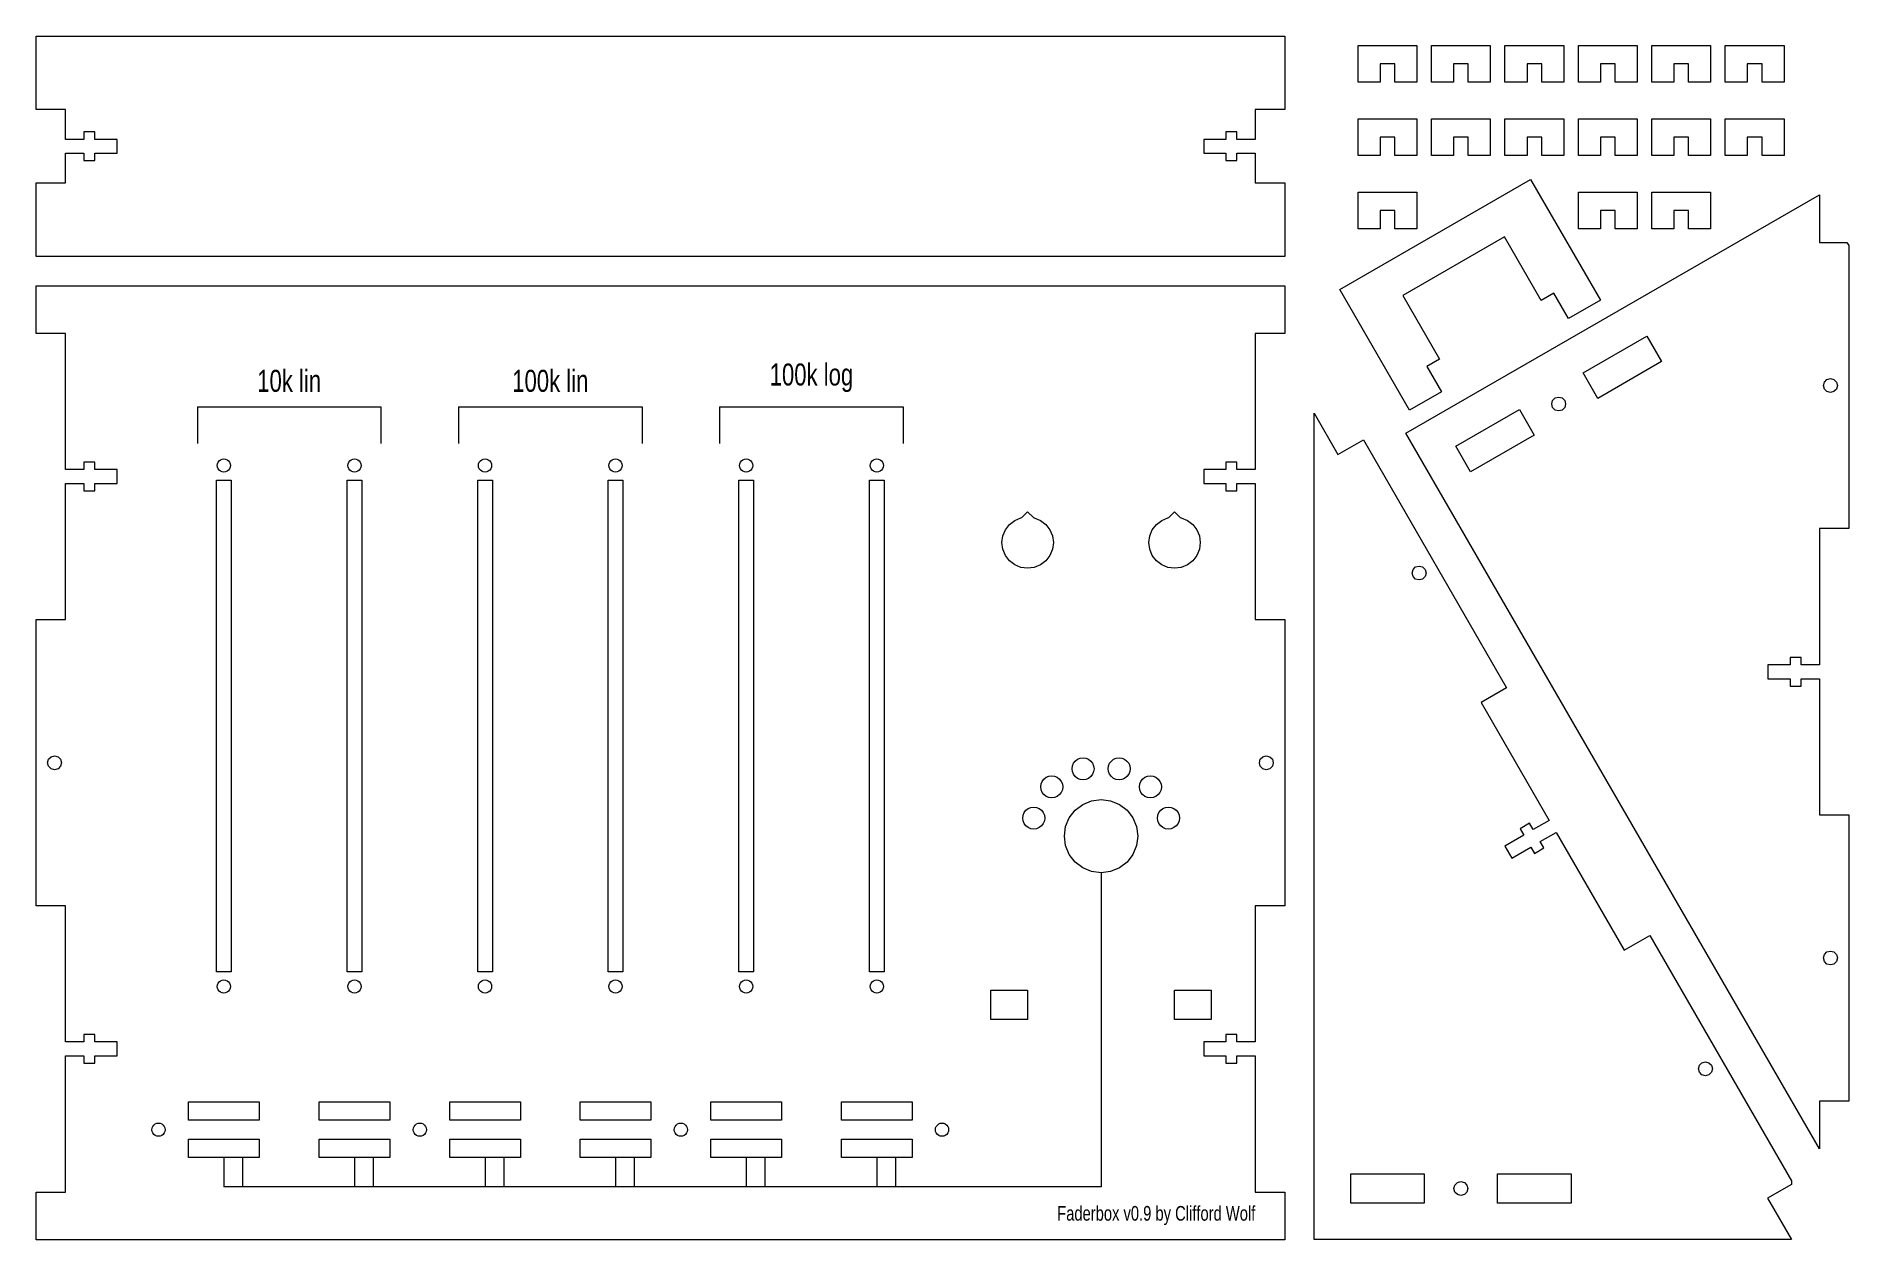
# Model space of a CAD drawing. Header units: millimetres. Extents: x 1 to 248, y 1 to 165.
import ezdxf

# ---------------------------------------------------------------- set-up
doc = ezdxf.new("R2010")
doc.units = ezdxf.units.MM
doc.layers.get('0').update_dxf_attribs({"linetype": 'CONTINUOUS', "lineweight": 0})
doc.layers.add('engrave', color=1, linetype='CONTINUOUS', lineweight=0)
doc.styles.get("Standard").update_dxf_attribs({"font": 'txt', "width": 0.75})

msp = doc.modelspace()

# ---------------------------------------------------------------- linework, layer by layer
for p, q in [((1, 155), (1, 165)), ((1, 165), (171, 165)), ((171, 165), (171, 155)), ((181, 158.75), (181, 163.75)), ((181, 163.75), (189, 163.75)), ((189, 163.75), (189, 158.75)), ((191, 158.75), (191, 163.75)), ((191, 163.75), (199, 163.75)), ((199, 163.75), (199, 158.75)), ((201, 158.75), (201, 163.75)), ((201, 163.75), (209, 163.75)), ((209, 163.75), (209, 158.75)), ((211, 158.75), (211, 163.75)), ((211, 163.75), (219, 163.75)), ((219, 163.75), (219, 158.75)), ((221, 158.75), (221, 163.75)), ((221, 163.75), (229, 163.75)), ((229, 163.75), (229, 158.75)), ((231, 158.75), (231, 163.75)), ((231, 163.75), (239, 163.75)), ((239, 163.75), (239, 158.75)), ((186, 161.25), (184, 161.25)), ((184, 161.25), (184, 158.75)), ((186, 158.75), (186, 161.25)), ((196, 161.25), (194, 161.25)), ((194, 161.25), (194, 158.75)), ((196, 158.75), (196, 161.25)), ((206, 161.25), (204, 161.25)), ((204, 161.25), (204, 158.75)), ((206, 158.75), (206, 161.25)), ((216, 161.25), (214, 161.25)), ((214, 161.25), (214, 158.75)), ((216, 158.75), (216, 161.25)), ((226, 161.25), (224, 161.25)), ((224, 161.25), (224, 158.75)), ((226, 158.75), (226, 161.25)), ((236, 161.25), (234, 161.25)), ((234, 161.25), (234, 158.75)), ((236, 158.75), (236, 161.25)), ((184, 158.75), (181, 158.75)), ((189, 158.75), (186, 158.75)), ((194, 158.75), (191, 158.75)), ((199, 158.75), (196, 158.75)), ((204, 158.75), (201, 158.75)), ((209, 158.75), (206, 158.75)), ((214, 158.75), (211, 158.75)), ((219, 158.75), (216, 158.75)), ((224, 158.75), (221, 158.75)), ((229, 158.75), (226, 158.75)), ((234, 158.75), (231, 158.75)), ((239, 158.75), (236, 158.75)), ((5, 155), (1, 155)), ((5, 150.95), (5, 155)), ((171, 155), (167, 155)), ((167, 155), (167, 150.95)), ((181, 148.75), (181, 153.75)), ((181, 153.75), (189, 153.75)), ((189, 153.75), (189, 148.75)), ((191, 148.75), (191, 153.75)), ((191, 153.75), (199, 153.75)), ((199, 153.75), (199, 148.75)), ((201, 148.75), (201, 153.75)), ((201, 153.75), (209, 153.75)), ((209, 153.75), (209, 148.75)), ((211, 148.75), (211, 153.75)), ((211, 153.75), (219, 153.75)), ((219, 153.75), (219, 148.75)), ((221, 148.75), (221, 153.75)), ((221, 153.75), (229, 153.75)), ((229, 153.75), (229, 148.75)), ((231, 148.75), (231, 153.75)), ((231, 153.75), (239, 153.75)), ((239, 153.75), (239, 148.75)), ((7.5, 150.95), (5, 150.95)), ((9, 151.95), (7.5, 151.95)), ((7.5, 151.95), (7.5, 150.95)), ((9, 150.95), (9, 151.95)), ((12, 150.95), (9, 150.95)), ((12, 149.05), (12, 150.95)), ((163, 150.95), (160, 150.95)), ((160, 150.95), (160, 149.05)), ((164.5, 151.95), (163, 151.95)), ((163, 151.95), (163, 150.95)), ((164.5, 150.95), (164.5, 151.95)), ((167, 150.95), (164.5, 150.95)), ((186, 151.25), (184, 151.25)), ((184, 151.25), (184, 148.75)), ((186, 148.75), (186, 151.25)), ((196, 151.25), (194, 151.25)), ((194, 151.25), (194, 148.75)), ((196, 148.75), (196, 151.25)), ((206, 151.25), (204, 151.25)), ((204, 151.25), (204, 148.75)), ((206, 148.75), (206, 151.25)), ((216, 151.25), (214, 151.25)), ((214, 151.25), (214, 148.75)), ((216, 148.75), (216, 151.25)), ((226, 151.25), (224, 151.25)), ((224, 151.25), (224, 148.75)), ((226, 148.75), (226, 151.25)), ((236, 151.25), (234, 151.25)), ((234, 151.25), (234, 148.75)), ((236, 148.75), (236, 151.25)), ((5, 145), (5, 149.05)), ((5, 149.05), (7.5, 149.05)), ((7.5, 149.05), (7.5, 148.05)), ((9, 148.05), (9, 149.05)), ((9, 149.05), (12, 149.05)), ((160, 149.05), (163, 149.05)), ((163, 149.05), (163, 148.05)), ((164.5, 148.05), (164.5, 149.05)), ((164.5, 149.05), (167, 149.05)), ((167, 149.05), (167, 145)), ((184, 148.75), (181, 148.75)), ((189, 148.75), (186, 148.75)), ((194, 148.75), (191, 148.75)), ((199, 148.75), (196, 148.75)), ((204, 148.75), (201, 148.75)), ((209, 148.75), (206, 148.75)), ((214, 148.75), (211, 148.75)), ((219, 148.75), (216, 148.75)), ((224, 148.75), (221, 148.75)), ((229, 148.75), (226, 148.75)), ((234, 148.75), (231, 148.75)), ((239, 148.75), (236, 148.75)), ((7.5, 148.05), (9, 148.05)), ((163, 148.05), (164.5, 148.05)), ((1, 135), (1, 145)), ((1, 145), (5, 145)), ((167, 145), (171, 145)), ((171, 145), (171, 135)), ((178.51, 130.49), (204.49, 145.49)), ((181, 138.75), (181, 143.75)), ((181, 143.75), (189, 143.75)), ((187.519, 110.899), (243.811, 143.399)), ((189, 143.75), (189, 138.75)), ((204.49, 145.49), (213.99, 129.036)), ((211, 138.75), (211, 143.75)), ((211, 143.75), (219, 143.75)), ((219, 143.75), (219, 138.75)), ((221, 138.75), (221, 143.75)), ((221, 143.75), (229, 143.75)), ((229, 143.75), (229, 138.75)), ((243.811, 143.399), (243.811, 136.899)), ((186, 141.25), (184, 141.25)), ((184, 141.25), (184, 138.75)), ((186, 138.75), (186, 141.25)), ((216, 141.25), (214, 141.25)), ((214, 141.25), (214, 138.75)), ((216, 138.75), (216, 141.25)), ((226, 141.25), (224, 141.25)), ((224, 141.25), (224, 138.75)), ((226, 138.75), (226, 141.25)), ((184, 138.75), (181, 138.75)), ((189, 138.75), (186, 138.75)), ((214, 138.75), (211, 138.75)), ((219, 138.75), (216, 138.75)), ((224, 138.75), (221, 138.75)), ((229, 138.75), (226, 138.75)), ((200.928, 137.66), (187.072, 129.66)), ((205.928, 129), (200.928, 137.66)), ((243.811, 136.899), (247.564, 136.899)), ((247.564, 136.899), (247.811, 136.471)), ((247.811, 136.471), (247.811, 97.899)), ((171, 135), (1, 135)), ((1, 124.5), (1, 131)), ((1, 131), (171, 131)), ((171, 131), (171, 124.5)), ((188.01, 114.036), (178.51, 130.49)), ((187.072, 129.66), (192.072, 121)), ((207.66, 130), (205.928, 129)), ((209.66, 126.536), (207.66, 130)), ((213.99, 129.036), (209.66, 126.536)), ((5, 124.5), (1, 124.5)), ((5, 105.95), (5, 124.5)), ((171, 124.5), (167, 124.5)), ((167, 124.5), (167, 105.95)), ((211.641, 119.119), (220.301, 124.119)), ((220.301, 124.119), (222.301, 120.655)), ((192.072, 121), (190.34, 120)), ((190.34, 120), (192.34, 116.536)), ((213.641, 115.655), (211.641, 119.119)), ((222.301, 120.655), (213.641, 115.655)), ((192.34, 116.536), (188.01, 114.036)), ((244.361, 117.399), (244.488, 117.875)), ((244.488, 116.924), (244.361, 117.399)), ((244.488, 117.875), (244.836, 118.222)), ((244.836, 116.576), (244.488, 116.924)), ((244.836, 118.222), (245.311, 118.349)), ((245.311, 116.449), (244.836, 116.576)), ((245.311, 118.349), (245.786, 118.222)), ((245.786, 116.576), (245.311, 116.449)), ((245.786, 118.222), (246.134, 117.874)), ((246.134, 116.924), (245.786, 116.576)), ((246.134, 117.874), (246.261, 117.4)), ((246.261, 117.4), (246.134, 116.924)), ((175, 1.039), (175, 113.622)), ((175, 113.622), (178.25, 107.993)), ((194.321, 109.119), (202.981, 114.119)), ((202.981, 114.119), (204.981, 110.655)), ((207.361, 114.887), (207.488, 115.362)), ((207.488, 114.412), (207.361, 114.887)), ((207.488, 115.362), (207.836, 115.71)), ((207.836, 114.064), (207.488, 114.412)), ((207.836, 115.71), (208.311, 115.837)), ((208.311, 113.937), (207.836, 114.064)), ((208.311, 115.837), (208.786, 115.71)), ((208.786, 114.064), (208.311, 113.937)), ((208.786, 115.71), (209.134, 115.362)), ((209.134, 114.412), (208.786, 114.064)), ((209.134, 115.362), (209.261, 114.887)), ((209.261, 114.887), (209.134, 114.412)), ((178.25, 107.993), (181.714, 109.993)), ((181.714, 109.993), (201.214, 76.218)), ((243.811, 13.399), (187.519, 110.899)), ((196.321, 105.655), (194.321, 109.119)), ((204.981, 110.655), (196.321, 105.655)), ((9, 106.95), (7.5, 106.95)), ((7.5, 106.95), (7.5, 105.95)), ((9, 105.95), (9, 106.95)), ((25.65, 106.5), (25.681, 106.733)), ((25.681, 106.267), (25.65, 106.5)), ((25.681, 106.733), (25.771, 106.95)), ((25.771, 106.05), (25.681, 106.267)), ((25.771, 106.95), (25.914, 107.136)), ((25.914, 107.136), (26.1, 107.279)), ((26.1, 107.279), (26.317, 107.369)), ((26.317, 107.369), (26.55, 107.4)), ((26.55, 107.4), (26.783, 107.369)), ((26.783, 107.369), (27, 107.279)), ((27, 107.279), (27.186, 107.136)), ((27.186, 107.136), (27.329, 106.95)), ((27.329, 106.95), (27.419, 106.733)), ((27.419, 106.267), (27.329, 106.05)), ((27.419, 106.733), (27.45, 106.5)), ((27.45, 106.5), (27.419, 106.267)), ((43.43, 106.5), (43.461, 106.733)), ((43.461, 106.267), (43.43, 106.5)), ((43.461, 106.733), (43.551, 106.95)), ((43.551, 106.05), (43.461, 106.267)), ((43.551, 106.95), (43.694, 107.136)), ((43.694, 107.136), (43.88, 107.279)), ((43.88, 107.279), (44.097, 107.369)), ((44.097, 107.369), (44.33, 107.4)), ((44.33, 107.4), (44.563, 107.369)), ((44.563, 107.369), (44.78, 107.279)), ((44.78, 107.279), (44.966, 107.136)), ((44.966, 107.136), (45.109, 106.95)), ((45.109, 106.95), (45.199, 106.733)), ((45.199, 106.267), (45.109, 106.05)), ((45.199, 106.733), (45.23, 106.5)), ((45.23, 106.5), (45.199, 106.267)), ((61.21, 106.5), (61.241, 106.733)), ((61.241, 106.267), (61.21, 106.5)), ((61.241, 106.733), (61.331, 106.95)), ((61.331, 106.05), (61.241, 106.267)), ((61.331, 106.95), (61.474, 107.136)), ((61.474, 107.136), (61.66, 107.279)), ((61.66, 107.279), (61.877, 107.369)), ((61.877, 107.369), (62.11, 107.4)), ((62.11, 107.4), (62.343, 107.369)), ((62.343, 107.369), (62.56, 107.279)), ((62.56, 107.279), (62.746, 107.136)), ((62.746, 107.136), (62.889, 106.95)), ((62.889, 106.95), (62.979, 106.733)), ((62.979, 106.267), (62.889, 106.05)), ((62.979, 106.733), (63.01, 106.5)), ((63.01, 106.5), (62.979, 106.267)), ((78.99, 106.5), (79.021, 106.733)), ((79.021, 106.267), (78.99, 106.5)), ((79.021, 106.733), (79.111, 106.95)), ((79.111, 106.05), (79.021, 106.267)), ((79.111, 106.95), (79.254, 107.136)), ((79.254, 107.136), (79.44, 107.279)), ((79.44, 107.279), (79.657, 107.369)), ((79.657, 107.369), (79.89, 107.4)), ((79.89, 107.4), (80.123, 107.369)), ((80.123, 107.369), (80.34, 107.279)), ((80.34, 107.279), (80.526, 107.136)), ((80.526, 107.136), (80.669, 106.95)), ((80.669, 106.95), (80.759, 106.733)), ((80.759, 106.267), (80.669, 106.05)), ((80.759, 106.733), (80.79, 106.5)), ((80.79, 106.5), (80.759, 106.267)), ((96.77, 106.5), (96.801, 106.733)), ((96.801, 106.267), (96.77, 106.5)), ((96.801, 106.733), (96.891, 106.95)), ((96.891, 106.05), (96.801, 106.267)), ((96.891, 106.95), (97.034, 107.136)), ((97.034, 107.136), (97.22, 107.279)), ((97.22, 107.279), (97.437, 107.369)), ((97.437, 107.369), (97.67, 107.4)), ((97.67, 107.4), (97.903, 107.369)), ((97.903, 107.369), (98.12, 107.279)), ((98.12, 107.279), (98.306, 107.136)), ((98.306, 107.136), (98.449, 106.95)), ((98.449, 106.95), (98.539, 106.733)), ((98.539, 106.267), (98.449, 106.05)), ((98.539, 106.733), (98.57, 106.5)), ((98.57, 106.5), (98.539, 106.267)), ((114.55, 106.5), (114.581, 106.733)), ((114.581, 106.267), (114.55, 106.5)), ((114.581, 106.733), (114.671, 106.95)), ((114.671, 106.05), (114.581, 106.267)), ((114.671, 106.95), (114.814, 107.136)), ((114.814, 107.136), (115, 107.279)), ((115, 107.279), (115.217, 107.369)), ((115.217, 107.369), (115.45, 107.4)), ((115.45, 107.4), (115.683, 107.369)), ((115.683, 107.369), (115.9, 107.279)), ((115.9, 107.279), (116.086, 107.136)), ((116.086, 107.136), (116.229, 106.95)), ((116.229, 106.95), (116.319, 106.733)), ((116.319, 106.267), (116.229, 106.05)), ((116.319, 106.733), (116.35, 106.5)), ((116.35, 106.5), (116.319, 106.267)), ((164.5, 106.95), (163, 106.95)), ((163, 106.95), (163, 105.95)), ((164.5, 105.95), (164.5, 106.95)), ((7.5, 105.95), (5, 105.95)), ((5, 85.5), (5, 104.05)), ((5, 104.05), (7.5, 104.05)), ((7.5, 104.05), (7.5, 103.05)), ((12, 105.95), (9, 105.95)), ((9, 103.05), (9, 104.05)), ((9, 104.05), (12, 104.05)), ((12, 104.05), (12, 105.95)), ((25.55, 37.5), (25.55, 104.5)), ((25.55, 104.5), (27.55, 104.5)), ((25.914, 105.864), (25.771, 106.05)), ((26.1, 105.721), (25.914, 105.864)), ((26.317, 105.631), (26.1, 105.721)), ((26.55, 105.6), (26.317, 105.631)), ((26.783, 105.631), (26.55, 105.6)), ((27, 105.721), (26.783, 105.631)), ((27.186, 105.864), (27, 105.721)), ((27.329, 106.05), (27.186, 105.864)), ((27.55, 104.5), (27.55, 37.5)), ((43.33, 37.5), (43.33, 104.5)), ((43.33, 104.5), (45.33, 104.5)), ((43.694, 105.864), (43.551, 106.05)), ((43.88, 105.721), (43.694, 105.864)), ((44.097, 105.631), (43.88, 105.721)), ((44.33, 105.6), (44.097, 105.631)), ((44.563, 105.631), (44.33, 105.6)), ((44.78, 105.721), (44.563, 105.631)), ((44.966, 105.864), (44.78, 105.721)), ((45.109, 106.05), (44.966, 105.864)), ((45.33, 104.5), (45.33, 37.5)), ((61.11, 37.5), (61.11, 104.5)), ((61.11, 104.5), (63.11, 104.5)), ((61.474, 105.864), (61.331, 106.05)), ((61.66, 105.721), (61.474, 105.864)), ((61.877, 105.631), (61.66, 105.721)), ((62.11, 105.6), (61.877, 105.631)), ((62.343, 105.631), (62.11, 105.6)), ((62.56, 105.721), (62.343, 105.631)), ((62.746, 105.864), (62.56, 105.721)), ((62.889, 106.05), (62.746, 105.864)), ((63.11, 104.5), (63.11, 37.5)), ((78.89, 37.5), (78.89, 104.5)), ((78.89, 104.5), (80.89, 104.5)), ((79.254, 105.864), (79.111, 106.05)), ((79.44, 105.721), (79.254, 105.864)), ((79.657, 105.631), (79.44, 105.721)), ((79.89, 105.6), (79.657, 105.631)), ((80.123, 105.631), (79.89, 105.6)), ((80.34, 105.721), (80.123, 105.631)), ((80.526, 105.864), (80.34, 105.721)), ((80.669, 106.05), (80.526, 105.864)), ((80.89, 104.5), (80.89, 37.5)), ((96.67, 37.5), (96.67, 104.5)), ((96.67, 104.5), (98.67, 104.5)), ((97.034, 105.864), (96.891, 106.05)), ((97.22, 105.721), (97.034, 105.864)), ((97.437, 105.631), (97.22, 105.721)), ((97.67, 105.6), (97.437, 105.631)), ((97.903, 105.631), (97.67, 105.6)), ((98.12, 105.721), (97.903, 105.631)), ((98.306, 105.864), (98.12, 105.721)), ((98.449, 106.05), (98.306, 105.864)), ((98.67, 104.5), (98.67, 37.5)), ((114.45, 37.5), (114.45, 104.5)), ((114.45, 104.5), (116.45, 104.5)), ((114.814, 105.864), (114.671, 106.05)), ((115, 105.721), (114.814, 105.864)), ((115.217, 105.631), (115, 105.721)), ((115.45, 105.6), (115.217, 105.631)), ((115.683, 105.631), (115.45, 105.6)), ((115.9, 105.721), (115.683, 105.631)), ((116.086, 105.864), (115.9, 105.721)), ((116.229, 106.05), (116.086, 105.864)), ((116.45, 104.5), (116.45, 37.5)), ((163, 105.95), (160, 105.95)), ((160, 105.95), (160, 104.05)), ((160, 104.05), (163, 104.05)), ((163, 104.05), (163, 103.05)), ((167, 105.95), (164.5, 105.95)), ((164.5, 103.05), (164.5, 104.05)), ((164.5, 104.05), (167, 104.05)), ((167, 104.05), (167, 85.5)), ((7.5, 103.05), (9, 103.05)), ((163, 103.05), (164.5, 103.05)), ((133.525, 98.475), (134.25, 99.031)), ((134.25, 99.031), (135.094, 99.381)), ((135.094, 99.381), (135.225, 99.398)), ((135.225, 99.398), (136, 100.173)), ((136, 100.173), (136.775, 99.398)), ((136.775, 99.398), (136.906, 99.381)), ((136.906, 99.381), (137.75, 99.031)), ((137.75, 99.031), (138.475, 98.475)), ((153.525, 98.475), (154.25, 99.031)), ((154.25, 99.031), (155.094, 99.381)), ((155.094, 99.381), (155.225, 99.398)), ((155.225, 99.398), (156, 100.173)), ((156, 100.173), (156.775, 99.398)), ((156.775, 99.398), (156.906, 99.381)), ((156.906, 99.381), (157.75, 99.031)), ((157.75, 99.031), (158.475, 98.475)), ((132.5, 96), (132.619, 96.906)), ((132.619, 96.906), (132.969, 97.75)), ((132.969, 97.75), (133.525, 98.475)), ((138.475, 98.475), (139.031, 97.75)), ((139.031, 97.75), (139.381, 96.906)), ((139.381, 96.906), (139.5, 96)), ((152.5, 96), (152.619, 96.906)), ((152.619, 96.906), (152.969, 97.75)), ((152.969, 97.75), (153.525, 98.475)), ((158.475, 98.475), (159.031, 97.75)), ((159.031, 97.75), (159.381, 96.906)), ((159.381, 96.906), (159.5, 96)), ((247.811, 97.899), (243.811, 97.899)), ((243.811, 97.899), (243.811, 79.349)), ((132.619, 95.094), (132.5, 96)), ((132.969, 94.25), (132.619, 95.094)), ((133.525, 93.525), (132.969, 94.25)), ((139.031, 94.25), (138.475, 93.525)), ((139.381, 95.094), (139.031, 94.25)), ((139.5, 96), (139.381, 95.094)), ((152.619, 95.094), (152.5, 96)), ((152.969, 94.25), (152.619, 95.094)), ((153.525, 93.525), (152.969, 94.25)), ((159.031, 94.25), (158.475, 93.525)), ((159.381, 95.094), (159.031, 94.25)), ((159.5, 96), (159.381, 95.094)), ((134.25, 92.969), (133.525, 93.525)), ((135.094, 92.619), (134.25, 92.969)), ((136, 92.5), (135.094, 92.619)), ((136.906, 92.619), (136, 92.5)), ((137.75, 92.969), (136.906, 92.619)), ((138.475, 93.525), (137.75, 92.969)), ((154.25, 92.969), (153.525, 93.525)), ((155.094, 92.619), (154.25, 92.969)), ((156, 92.5), (155.094, 92.619)), ((156.906, 92.619), (156, 92.5)), ((157.75, 92.969), (156.906, 92.619)), ((158.475, 93.525), (157.75, 92.969)), ((188.349, 91.855), (188.476, 92.331)), ((188.476, 91.38), (188.349, 91.855)), ((188.476, 92.331), (188.824, 92.678)), ((188.824, 91.032), (188.476, 91.38)), ((188.824, 92.678), (189.299, 92.806)), ((189.299, 92.806), (189.774, 92.678)), ((189.774, 92.678), (190.122, 92.33)), ((190.122, 91.38), (189.774, 91.033)), ((190.122, 92.33), (190.249, 91.855)), ((190.249, 91.855), (190.122, 91.38)), ((189.299, 90.905), (188.824, 91.032)), ((189.774, 91.033), (189.299, 90.905)), ((1, 46.5), (1, 85.5)), ((1, 85.5), (5, 85.5)), ((167, 85.5), (171, 85.5)), ((171, 85.5), (171, 46.5)), ((239.811, 79.349), (236.811, 79.349)), ((236.811, 79.349), (236.811, 77.449)), ((241.311, 80.349), (239.811, 80.349)), ((239.811, 80.349), (239.811, 79.349)), ((241.311, 79.349), (241.311, 80.349)), ((243.811, 79.349), (241.311, 79.349)), ((236.811, 77.449), (239.811, 77.449)), ((239.811, 77.449), (239.811, 76.449)), ((241.311, 76.449), (241.311, 77.449)), ((241.311, 77.449), (243.811, 77.449)), ((243.811, 77.449), (243.811, 58.899)), ((201.214, 76.218), (197.75, 74.218)), ((197.75, 74.218), (207.025, 58.153)), ((239.811, 76.449), (241.311, 76.449)), ((2.677, 66.475), (3.025, 66.823)), ((3.025, 66.823), (3.5, 66.95)), ((3.5, 66.95), (3.975, 66.823)), ((3.975, 66.823), (4.323, 66.475)), ((143.153, 66.625), (143.541, 66.676)), ((143.541, 66.676), (143.929, 66.625)), ((148.071, 66.625), (148.459, 66.676)), ((148.459, 66.676), (148.847, 66.625)), ((167.677, 66.475), (168.025, 66.823)), ((168.025, 66.823), (168.5, 66.95)), ((168.5, 66.95), (168.975, 66.823)), ((168.975, 66.823), (169.323, 66.475)), ((2.55, 66), (2.677, 66.475)), ((2.677, 65.525), (2.55, 66)), ((3.025, 65.177), (2.677, 65.525)), ((3.5, 65.05), (3.025, 65.177)), ((3.975, 65.177), (3.5, 65.05)), ((4.323, 65.525), (3.975, 65.177)), ((4.323, 66.475), (4.45, 66)), ((4.45, 66), (4.323, 65.525)), ((138.894, 64.166), (139.282, 64.218)), ((139.282, 64.218), (139.671, 64.166)), ((142.041, 65.176), (142.092, 65.565)), ((142.092, 64.788), (142.041, 65.176)), ((142.092, 65.565), (142.242, 65.927)), ((142.242, 64.426), (142.092, 64.788)), ((142.242, 65.927), (142.481, 66.237)), ((142.481, 64.116), (142.242, 64.426)), ((142.481, 66.237), (142.791, 66.476)), ((142.791, 66.476), (143.153, 66.625)), ((143.929, 66.625), (144.291, 66.476)), ((144.291, 66.476), (144.602, 66.237)), ((144.602, 66.237), (144.84, 65.926)), ((144.841, 64.426), (144.602, 64.116)), ((144.84, 65.926), (144.99, 65.565)), ((144.99, 64.788), (144.841, 64.426)), ((144.99, 65.565), (145.041, 65.177)), ((145.041, 65.177), (144.99, 64.788)), ((146.959, 65.177), (147.01, 65.565)), ((147.01, 64.788), (146.959, 65.177)), ((147.01, 65.565), (147.16, 65.926)), ((147.159, 64.426), (147.01, 64.788)), ((147.398, 64.116), (147.159, 64.426)), ((147.16, 65.926), (147.398, 66.237)), ((147.398, 66.237), (147.709, 66.476)), ((147.709, 66.476), (148.071, 66.625)), ((148.847, 66.625), (149.209, 66.476)), ((149.209, 66.476), (149.519, 66.237)), ((149.519, 66.237), (149.758, 65.927)), ((149.758, 64.426), (149.519, 64.116)), ((149.758, 65.927), (149.908, 65.565)), ((149.908, 64.788), (149.758, 64.426)), ((149.908, 65.565), (149.959, 65.176)), ((149.959, 65.176), (149.908, 64.788)), ((152.329, 64.166), (152.718, 64.218)), ((152.718, 64.218), (153.106, 64.166)), ((167.55, 66), (167.677, 66.475)), ((167.677, 65.525), (167.55, 66)), ((168.025, 65.177), (167.677, 65.525)), ((168.5, 65.05), (168.025, 65.177)), ((168.975, 65.177), (168.5, 65.05)), ((169.323, 65.525), (168.975, 65.177)), ((169.323, 66.475), (169.45, 66)), ((169.45, 66), (169.323, 65.525)), ((137.782, 62.718), (137.834, 63.106)), ((137.834, 62.329), (137.782, 62.718)), ((137.834, 63.106), (137.984, 63.468)), ((137.984, 61.967), (137.834, 62.329)), ((137.984, 63.468), (138.222, 63.778)), ((138.222, 61.657), (137.984, 61.967)), ((138.222, 63.778), (138.532, 64.016)), ((138.532, 64.016), (138.894, 64.166)), ((139.671, 64.166), (140.033, 64.016)), ((140.033, 64.016), (140.343, 63.778)), ((140.343, 63.778), (140.581, 63.468)), ((140.581, 61.967), (140.343, 61.657)), ((140.581, 63.468), (140.731, 63.106)), ((140.731, 62.329), (140.581, 61.967)), ((140.731, 63.106), (140.783, 62.718)), ((140.783, 62.718), (140.731, 62.329)), ((142.791, 63.877), (142.481, 64.116)), ((143.153, 63.727), (142.791, 63.877)), ((143.541, 63.676), (143.153, 63.727)), ((143.929, 63.727), (143.541, 63.676)), ((144.291, 63.877), (143.929, 63.727)), ((144.602, 64.116), (144.291, 63.877)), ((147.709, 63.877), (147.398, 64.116)), ((148.071, 63.727), (147.709, 63.877)), ((148.459, 63.676), (148.071, 63.727)), ((148.847, 63.727), (148.459, 63.676)), ((149.209, 63.877), (148.847, 63.727)), ((149.519, 64.116), (149.209, 63.877)), ((151.217, 62.718), (151.269, 63.106)), ((151.269, 62.329), (151.217, 62.718)), ((151.269, 63.106), (151.419, 63.468)), ((151.419, 61.967), (151.269, 62.329)), ((151.419, 63.468), (151.657, 63.778)), ((151.657, 61.657), (151.419, 61.967)), ((151.657, 63.778), (151.967, 64.016)), ((151.967, 64.016), (152.329, 64.166)), ((153.106, 64.166), (153.468, 64.016)), ((153.468, 64.016), (153.778, 63.778)), ((153.778, 63.778), (154.016, 63.468)), ((154.016, 61.967), (153.778, 61.657)), ((154.016, 63.468), (154.166, 63.106)), ((154.166, 62.329), (154.016, 61.967)), ((154.166, 63.106), (154.218, 62.718)), ((154.218, 62.718), (154.166, 62.329)), ((135.524, 59.209), (135.763, 59.519)), ((135.763, 59.519), (136.073, 59.758)), ((136.073, 59.758), (136.435, 59.908)), ((136.435, 59.908), (136.824, 59.959)), ((136.824, 59.959), (137.212, 59.908)), ((137.212, 59.908), (137.574, 59.758)), ((137.574, 59.758), (137.884, 59.519)), ((137.884, 59.519), (138.123, 59.209)), ((138.532, 61.419), (138.222, 61.657)), ((138.894, 61.269), (138.532, 61.419)), ((139.282, 61.217), (138.894, 61.269)), ((139.671, 61.269), (139.282, 61.217)), ((140.033, 61.419), (139.671, 61.269)), ((140.343, 61.657), (140.033, 61.419)), ((141.67, 58.5), (142.464, 59.536)), ((142.464, 59.536), (143.5, 60.33)), ((143.5, 60.33), (144.706, 60.83)), ((144.706, 60.83), (146, 61)), ((146, 61), (147.294, 60.83)), ((147.294, 60.83), (148.5, 60.33)), ((148.5, 60.33), (149.536, 59.536)), ((149.536, 59.536), (150.33, 58.5)), ((151.967, 61.419), (151.657, 61.657)), ((152.329, 61.269), (151.967, 61.419)), ((152.718, 61.217), (152.329, 61.269)), ((153.106, 61.269), (152.718, 61.217)), ((153.468, 61.419), (153.106, 61.269)), ((153.778, 61.657), (153.468, 61.419)), ((153.877, 59.209), (154.116, 59.519)), ((154.116, 59.519), (154.426, 59.758)), ((154.426, 59.758), (154.788, 59.908)), ((154.788, 59.908), (155.176, 59.959)), ((155.176, 59.959), (155.565, 59.908)), ((155.565, 59.908), (155.927, 59.758)), ((155.927, 59.758), (156.237, 59.519)), ((156.237, 59.519), (156.476, 59.209)), ((135.324, 58.459), (135.375, 58.847)), ((135.375, 58.071), (135.324, 58.459)), ((135.375, 58.847), (135.524, 59.209)), ((135.524, 57.709), (135.375, 58.071)), ((135.763, 57.398), (135.524, 57.709)), ((136.074, 57.16), (135.763, 57.398)), ((136.435, 57.01), (136.074, 57.16)), ((136.823, 56.959), (136.435, 57.01)), ((137.212, 57.01), (136.823, 56.959)), ((137.574, 57.159), (137.212, 57.01)), ((137.884, 57.398), (137.574, 57.159)), ((138.123, 57.709), (137.884, 57.398)), ((138.123, 59.209), (138.273, 58.847)), ((138.273, 58.071), (138.123, 57.709)), ((138.273, 58.847), (138.324, 58.459)), ((138.324, 58.459), (138.273, 58.071)), ((141, 56), (141.17, 57.294)), ((141.17, 57.294), (141.67, 58.5)), ((150.33, 58.5), (150.83, 57.294)), ((150.83, 57.294), (151, 56)), ((153.676, 58.459), (153.727, 58.847)), ((153.727, 58.071), (153.676, 58.459)), ((153.727, 58.847), (153.877, 59.209)), ((153.877, 57.709), (153.727, 58.071)), ((154.116, 57.398), (153.877, 57.709)), ((154.426, 57.159), (154.116, 57.398)), ((154.788, 57.01), (154.426, 57.159)), ((155.177, 56.959), (154.788, 57.01)), ((155.565, 57.01), (155.177, 56.959)), ((155.926, 57.16), (155.565, 57.01)), ((156.237, 57.398), (155.926, 57.16)), ((156.476, 57.709), (156.237, 57.398)), ((156.476, 59.209), (156.625, 58.847)), ((156.625, 58.071), (156.476, 57.709)), ((156.625, 58.847), (156.676, 58.459)), ((156.676, 58.459), (156.625, 58.071)), ((204.36, 57.769), (203.061, 57.019)), ((203.061, 57.019), (203.561, 56.153)), ((204.86, 56.903), (204.36, 57.769)), ((207.025, 58.153), (204.86, 56.903)), ((243.811, 58.899), (247.811, 58.899)), ((247.811, 58.899), (247.811, 19.899)), ((141.17, 54.706), (141, 56)), ((141.67, 53.5), (141.17, 54.706)), ((150.83, 54.706), (150.33, 53.5)), ((151, 56), (150.83, 54.706)), ((203.561, 56.153), (200.963, 54.653)), ((200.963, 54.653), (201.913, 53.008)), ((201.913, 53.008), (204.511, 54.508)), ((204.511, 54.508), (205.011, 53.642)), ((205.011, 53.642), (206.31, 54.392)), ((205.81, 55.258), (207.975, 56.508)), ((206.31, 54.392), (205.81, 55.258)), ((207.975, 56.508), (217.25, 40.443)), ((142.464, 52.464), (141.67, 53.5)), ((143.5, 51.67), (142.464, 52.464)), ((149.536, 52.464), (148.5, 51.67)), ((150.33, 53.5), (149.536, 52.464)), ((144.706, 51.17), (143.5, 51.67)), ((146, 51), (144.706, 51.17)), ((147.294, 51.17), (146, 51)), ((148.5, 51.67), (147.294, 51.17)), ((5, 46.5), (1, 46.5)), ((5, 27.95), (5, 46.5)), ((171, 46.5), (167, 46.5)), ((167, 46.5), (167, 27.95)), ((217.25, 40.443), (220.714, 42.443)), ((220.714, 42.443), (240, 9.039)), ((244.361, 39.399), (244.488, 39.875)), ((244.488, 39.875), (244.836, 40.222)), ((244.836, 40.222), (245.311, 40.349)), ((245.311, 40.349), (245.786, 40.222)), ((245.786, 40.222), (246.134, 39.874)), ((246.134, 39.874), (246.261, 39.4)), ((27.55, 37.5), (25.55, 37.5)), ((45.33, 37.5), (43.33, 37.5)), ((63.11, 37.5), (61.11, 37.5)), ((80.89, 37.5), (78.89, 37.5)), ((98.67, 37.5), (96.67, 37.5)), ((116.45, 37.5), (114.45, 37.5)), ((244.488, 38.924), (244.361, 39.399)), ((244.836, 38.576), (244.488, 38.924)), ((245.311, 38.449), (244.836, 38.576)), ((245.786, 38.576), (245.311, 38.449)), ((246.134, 38.924), (245.786, 38.576)), ((246.261, 39.4), (246.134, 38.924)), ((25.65, 35.5), (25.681, 35.733)), ((25.681, 35.267), (25.65, 35.5)), ((25.681, 35.733), (25.771, 35.95)), ((25.771, 35.05), (25.681, 35.267)), ((25.771, 35.95), (25.914, 36.136)), ((25.914, 34.864), (25.771, 35.05)), ((25.914, 36.136), (26.1, 36.279)), ((26.1, 34.721), (25.914, 34.864)), ((26.1, 36.279), (26.317, 36.369)), ((26.317, 34.631), (26.1, 34.721)), ((26.317, 36.369), (26.55, 36.4)), ((26.55, 34.6), (26.317, 34.631)), ((26.55, 36.4), (26.783, 36.369)), ((26.783, 34.631), (26.55, 34.6)), ((26.783, 36.369), (27, 36.279)), ((27, 34.721), (26.783, 34.631)), ((27, 36.279), (27.186, 36.136)), ((27.186, 34.864), (27, 34.721)), ((27.186, 36.136), (27.329, 35.95)), ((27.329, 35.05), (27.186, 34.864)), ((27.329, 35.95), (27.419, 35.733)), ((27.419, 35.267), (27.329, 35.05)), ((27.419, 35.733), (27.45, 35.5)), ((27.45, 35.5), (27.419, 35.267)), ((43.43, 35.5), (43.461, 35.733)), ((43.461, 35.267), (43.43, 35.5)), ((43.461, 35.733), (43.551, 35.95)), ((43.551, 35.05), (43.461, 35.267)), ((43.551, 35.95), (43.694, 36.136)), ((43.694, 34.864), (43.551, 35.05)), ((43.694, 36.136), (43.88, 36.279)), ((43.88, 34.721), (43.694, 34.864)), ((43.88, 36.279), (44.097, 36.369)), ((44.097, 34.631), (43.88, 34.721)), ((44.097, 36.369), (44.33, 36.4)), ((44.33, 34.6), (44.097, 34.631)), ((44.33, 36.4), (44.563, 36.369)), ((44.563, 34.631), (44.33, 34.6)), ((44.563, 36.369), (44.78, 36.279)), ((44.78, 34.721), (44.563, 34.631)), ((44.78, 36.279), (44.966, 36.136)), ((44.966, 34.864), (44.78, 34.721)), ((44.966, 36.136), (45.109, 35.95)), ((45.109, 35.05), (44.966, 34.864)), ((45.109, 35.95), (45.199, 35.733)), ((45.199, 35.267), (45.109, 35.05)), ((45.199, 35.733), (45.23, 35.5)), ((45.23, 35.5), (45.199, 35.267)), ((61.21, 35.5), (61.241, 35.733)), ((61.241, 35.267), (61.21, 35.5)), ((61.241, 35.733), (61.331, 35.95)), ((61.331, 35.05), (61.241, 35.267)), ((61.331, 35.95), (61.474, 36.136)), ((61.474, 34.864), (61.331, 35.05)), ((61.474, 36.136), (61.66, 36.279)), ((61.66, 34.721), (61.474, 34.864)), ((61.66, 36.279), (61.877, 36.369)), ((61.877, 34.631), (61.66, 34.721)), ((61.877, 36.369), (62.11, 36.4)), ((62.11, 34.6), (61.877, 34.631)), ((62.11, 36.4), (62.343, 36.369)), ((62.343, 34.631), (62.11, 34.6)), ((62.343, 36.369), (62.56, 36.279)), ((62.56, 34.721), (62.343, 34.631)), ((62.56, 36.279), (62.746, 36.136)), ((62.746, 34.864), (62.56, 34.721)), ((62.746, 36.136), (62.889, 35.95)), ((62.889, 35.05), (62.746, 34.864)), ((62.889, 35.95), (62.979, 35.733)), ((62.979, 35.267), (62.889, 35.05)), ((62.979, 35.733), (63.01, 35.5)), ((63.01, 35.5), (62.979, 35.267)), ((78.99, 35.5), (79.021, 35.733)), ((79.021, 35.267), (78.99, 35.5)), ((79.021, 35.733), (79.111, 35.95)), ((79.111, 35.05), (79.021, 35.267)), ((79.111, 35.95), (79.254, 36.136)), ((79.254, 34.864), (79.111, 35.05)), ((79.254, 36.136), (79.44, 36.279)), ((79.44, 34.721), (79.254, 34.864)), ((79.44, 36.279), (79.657, 36.369)), ((79.657, 34.631), (79.44, 34.721)), ((79.657, 36.369), (79.89, 36.4)), ((79.89, 34.6), (79.657, 34.631)), ((79.89, 36.4), (80.123, 36.369)), ((80.123, 34.631), (79.89, 34.6)), ((80.123, 36.369), (80.34, 36.279)), ((80.34, 34.721), (80.123, 34.631)), ((80.34, 36.279), (80.526, 36.136)), ((80.526, 34.864), (80.34, 34.721)), ((80.526, 36.136), (80.669, 35.95)), ((80.669, 35.05), (80.526, 34.864)), ((80.669, 35.95), (80.759, 35.733)), ((80.759, 35.267), (80.669, 35.05)), ((80.759, 35.733), (80.79, 35.5)), ((80.79, 35.5), (80.759, 35.267)), ((96.77, 35.5), (96.801, 35.733)), ((96.801, 35.267), (96.77, 35.5)), ((96.801, 35.733), (96.891, 35.95)), ((96.891, 35.05), (96.801, 35.267)), ((96.891, 35.95), (97.034, 36.136)), ((97.034, 34.864), (96.891, 35.05)), ((97.034, 36.136), (97.22, 36.279)), ((97.22, 34.721), (97.034, 34.864)), ((97.22, 36.279), (97.437, 36.369)), ((97.437, 34.631), (97.22, 34.721)), ((97.437, 36.369), (97.67, 36.4)), ((97.67, 34.6), (97.437, 34.631)), ((97.67, 36.4), (97.903, 36.369)), ((97.903, 34.631), (97.67, 34.6)), ((97.903, 36.369), (98.12, 36.279)), ((98.12, 34.721), (97.903, 34.631)), ((98.12, 36.279), (98.306, 36.136)), ((98.306, 34.864), (98.12, 34.721)), ((98.306, 36.136), (98.449, 35.95)), ((98.449, 35.05), (98.306, 34.864)), ((98.449, 35.95), (98.539, 35.733)), ((98.539, 35.267), (98.449, 35.05)), ((98.539, 35.733), (98.57, 35.5)), ((98.57, 35.5), (98.539, 35.267)), ((114.55, 35.5), (114.581, 35.733)), ((114.581, 35.267), (114.55, 35.5)), ((114.581, 35.733), (114.671, 35.95)), ((114.671, 35.05), (114.581, 35.267)), ((114.671, 35.95), (114.814, 36.136)), ((114.814, 34.864), (114.671, 35.05)), ((114.814, 36.136), (115, 36.279)), ((115, 34.721), (114.814, 34.864)), ((115, 36.279), (115.217, 36.369)), ((115.217, 34.631), (115, 34.721)), ((115.217, 36.369), (115.45, 36.4)), ((115.45, 34.6), (115.217, 34.631)), ((115.45, 36.4), (115.683, 36.369)), ((115.683, 34.631), (115.45, 34.6)), ((115.683, 36.369), (115.9, 36.279)), ((115.9, 34.721), (115.683, 34.631)), ((115.9, 36.279), (116.086, 36.136)), ((116.086, 34.864), (115.9, 34.721)), ((116.086, 36.136), (116.229, 35.95)), ((116.229, 35.05), (116.086, 34.864)), ((116.229, 35.95), (116.319, 35.733)), ((116.319, 35.267), (116.229, 35.05)), ((116.319, 35.733), (116.35, 35.5)), ((116.35, 35.5), (116.319, 35.267)), ((131, 31), (131, 35)), ((131, 35), (136, 35)), ((136, 35), (136, 31)), ((156, 31), (156, 35)), ((156, 35), (161, 35)), ((161, 35), (161, 31)), ((136, 31), (131, 31)), ((161, 31), (156, 31)), ((7.5, 27.95), (5, 27.95)), ((9, 28.95), (7.5, 28.95)), ((7.5, 28.95), (7.5, 27.95)), ((9, 27.95), (9, 28.95)), ((12, 27.95), (9, 27.95)), ((12, 26.05), (12, 27.95)), ((163, 27.95), (160, 27.95)), ((160, 27.95), (160, 26.05)), ((164.5, 28.95), (163, 28.95)), ((163, 28.95), (163, 27.95)), ((164.5, 27.95), (164.5, 28.95)), ((167, 27.95), (164.5, 27.95)), ((5, 7.5), (5, 26.05)), ((5, 26.05), (7.5, 26.05)), ((7.5, 26.05), (7.5, 25.05)), ((7.5, 25.05), (9, 25.05)), ((9, 25.05), (9, 26.05)), ((9, 26.05), (12, 26.05)), ((160, 26.05), (163, 26.05)), ((163, 26.05), (163, 25.05)), ((163, 25.05), (164.5, 25.05)), ((164.5, 25.05), (164.5, 26.05)), ((164.5, 26.05), (167, 26.05)), ((167, 26.05), (167, 7.5)), ((227.349, 24.305), (227.476, 24.781)), ((227.476, 24.781), (227.824, 25.128)), ((227.824, 25.128), (228.299, 25.256)), ((228.299, 25.256), (228.774, 25.128)), ((228.774, 25.128), (229.122, 24.78)), ((229.122, 24.78), (229.249, 24.305)), ((227.476, 23.83), (227.349, 24.305)), ((227.824, 23.482), (227.476, 23.83)), ((228.299, 23.355), (227.824, 23.482)), ((228.774, 23.483), (228.299, 23.355)), ((229.122, 23.83), (228.774, 23.483)), ((229.249, 24.305), (229.122, 23.83)), ((21.74, 17.29), (21.74, 19.79)), ((21.74, 19.79), (31.36, 19.79)), ((31.36, 19.79), (31.36, 17.29)), ((39.52, 17.29), (39.52, 19.79)), ((39.52, 19.79), (49.14, 19.79)), ((49.14, 19.79), (49.14, 17.29)), ((57.3, 17.29), (57.3, 19.79)), ((57.3, 19.79), (66.92, 19.79)), ((66.92, 19.79), (66.92, 17.29)), ((75.08, 17.29), (75.08, 19.79)), ((75.08, 19.79), (84.7, 19.79)), ((84.7, 19.79), (84.7, 17.29)), ((92.86, 17.29), (92.86, 19.79)), ((92.86, 19.79), (102.48, 19.79)), ((102.48, 19.79), (102.48, 17.29)), ((110.64, 17.29), (110.64, 19.79)), ((110.64, 19.79), (120.26, 19.79)), ((120.26, 19.79), (120.26, 17.29)), ((247.811, 19.899), (243.811, 19.899)), ((243.811, 19.899), (243.811, 13.399)), ((31.36, 17.29), (21.74, 17.29)), ((49.14, 17.29), (39.52, 17.29)), ((66.92, 17.29), (57.3, 17.29)), ((84.7, 17.29), (75.08, 17.29)), ((102.48, 17.29), (92.86, 17.29)), ((120.26, 17.29), (110.64, 17.29)), ((16.76, 16), (16.791, 16.233)), ((16.791, 15.767), (16.76, 16)), ((16.791, 16.233), (16.881, 16.45)), ((16.881, 15.55), (16.791, 15.767)), ((16.881, 16.45), (17.024, 16.636)), ((17.024, 15.364), (16.881, 15.55)), ((17.024, 16.636), (17.21, 16.779)), ((17.21, 15.221), (17.024, 15.364)), ((17.21, 16.779), (17.427, 16.869)), ((17.427, 15.131), (17.21, 15.221)), ((17.427, 16.869), (17.66, 16.9)), ((17.66, 15.1), (17.427, 15.131)), ((17.66, 16.9), (17.893, 16.869)), ((17.893, 15.131), (17.66, 15.1)), ((17.893, 16.869), (18.11, 16.779)), ((18.11, 15.221), (17.893, 15.131)), ((18.11, 16.779), (18.296, 16.636)), ((18.296, 15.364), (18.11, 15.221)), ((18.296, 16.636), (18.439, 16.45)), ((18.439, 15.55), (18.296, 15.364)), ((18.439, 16.45), (18.529, 16.233)), ((18.529, 15.767), (18.439, 15.55)), ((18.529, 16.233), (18.56, 16)), ((18.56, 16), (18.529, 15.767)), ((52.32, 16), (52.351, 16.233)), ((52.351, 15.767), (52.32, 16)), ((52.351, 16.233), (52.441, 16.45)), ((52.441, 15.55), (52.351, 15.767)), ((52.441, 16.45), (52.584, 16.636)), ((52.584, 15.364), (52.441, 15.55)), ((52.584, 16.636), (52.77, 16.779)), ((52.77, 15.221), (52.584, 15.364)), ((52.77, 16.779), (52.987, 16.869)), ((52.987, 15.131), (52.77, 15.221)), ((52.987, 16.869), (53.22, 16.9)), ((53.22, 15.1), (52.987, 15.131)), ((53.22, 16.9), (53.453, 16.869)), ((53.453, 15.131), (53.22, 15.1)), ((53.453, 16.869), (53.67, 16.779)), ((53.67, 15.221), (53.453, 15.131)), ((53.67, 16.779), (53.856, 16.636)), ((53.856, 15.364), (53.67, 15.221)), ((53.856, 16.636), (53.999, 16.45)), ((53.999, 15.55), (53.856, 15.364)), ((53.999, 16.45), (54.089, 16.233)), ((54.089, 15.767), (53.999, 15.55)), ((54.089, 16.233), (54.12, 16)), ((54.12, 16), (54.089, 15.767)), ((87.88, 16), (87.911, 16.233)), ((87.911, 15.767), (87.88, 16)), ((87.911, 16.233), (88.001, 16.45)), ((88.001, 15.55), (87.911, 15.767)), ((88.001, 16.45), (88.144, 16.636)), ((88.144, 15.364), (88.001, 15.55)), ((88.144, 16.636), (88.33, 16.779)), ((88.33, 15.221), (88.144, 15.364)), ((88.33, 16.779), (88.547, 16.869)), ((88.547, 15.131), (88.33, 15.221)), ((88.547, 16.869), (88.78, 16.9)), ((88.78, 15.1), (88.547, 15.131)), ((88.78, 16.9), (89.013, 16.869)), ((89.013, 15.131), (88.78, 15.1)), ((89.013, 16.869), (89.23, 16.779)), ((89.23, 15.221), (89.013, 15.131)), ((89.23, 16.779), (89.416, 16.636)), ((89.416, 15.364), (89.23, 15.221)), ((89.416, 16.636), (89.559, 16.45)), ((89.559, 15.55), (89.416, 15.364)), ((89.559, 16.45), (89.649, 16.233)), ((89.649, 15.767), (89.559, 15.55)), ((89.649, 16.233), (89.68, 16)), ((89.68, 16), (89.649, 15.767)), ((123.44, 16), (123.471, 16.233)), ((123.471, 15.767), (123.44, 16)), ((123.471, 16.233), (123.561, 16.45)), ((123.561, 15.55), (123.471, 15.767)), ((123.561, 16.45), (123.704, 16.636)), ((123.704, 15.364), (123.561, 15.55)), ((123.704, 16.636), (123.89, 16.779)), ((123.89, 15.221), (123.704, 15.364)), ((123.89, 16.779), (124.107, 16.869)), ((124.107, 15.131), (123.89, 15.221)), ((124.107, 16.869), (124.34, 16.9)), ((124.34, 15.1), (124.107, 15.131)), ((124.34, 16.9), (124.573, 16.869)), ((124.573, 15.131), (124.34, 15.1)), ((124.573, 16.869), (124.79, 16.779)), ((124.79, 15.221), (124.573, 15.131)), ((124.79, 16.779), (124.976, 16.636)), ((124.976, 15.364), (124.79, 15.221)), ((124.976, 16.636), (125.119, 16.45)), ((125.119, 15.55), (124.976, 15.364)), ((125.119, 16.45), (125.209, 16.233)), ((125.209, 15.767), (125.119, 15.55)), ((125.209, 16.233), (125.24, 16)), ((125.24, 16), (125.209, 15.767)), ((21.74, 12.21), (21.74, 14.71)), ((21.74, 14.71), (31.36, 14.71)), ((31.36, 14.71), (31.36, 12.21)), ((39.52, 12.21), (39.52, 14.71)), ((39.52, 14.71), (49.14, 14.71)), ((49.14, 14.71), (49.14, 12.21)), ((57.3, 12.21), (57.3, 14.71)), ((57.3, 14.71), (66.92, 14.71)), ((66.92, 14.71), (66.92, 12.21)), ((75.08, 12.21), (75.08, 14.71)), ((75.08, 14.71), (84.7, 14.71)), ((84.7, 14.71), (84.7, 12.21)), ((92.86, 12.21), (92.86, 14.71)), ((92.86, 14.71), (102.48, 14.71)), ((102.48, 14.71), (102.48, 12.21)), ((110.64, 12.21), (110.64, 14.71)), ((110.64, 14.71), (120.26, 14.71)), ((120.26, 14.71), (120.26, 12.21)), ((31.36, 12.21), (21.74, 12.21)), ((49.14, 12.21), (39.52, 12.21)), ((66.92, 12.21), (57.3, 12.21)), ((84.7, 12.21), (75.08, 12.21)), ((102.48, 12.21), (92.86, 12.21)), ((120.26, 12.21), (110.64, 12.21)), ((180, 5.981), (180, 9.981)), ((180, 9.981), (190, 9.981)), ((190, 9.981), (190, 5.981)), ((200, 5.981), (200, 9.981)), ((200, 9.981), (210, 9.981)), ((210, 9.981), (210, 5.981)), ((1, 1), (1, 7.5)), ((1, 7.5), (5, 7.5)), ((167, 7.5), (171, 7.5)), ((171, 7.5), (171, 1)), ((194.05, 7.981), (194.177, 8.456)), ((194.177, 7.506), (194.05, 7.981)), ((194.177, 8.456), (194.525, 8.804)), ((194.525, 7.158), (194.177, 7.506)), ((194.525, 8.804), (195, 8.931)), ((195, 8.931), (195.475, 8.804)), ((195.475, 8.804), (195.823, 8.456)), ((195.823, 7.506), (195.475, 7.158)), ((195.823, 8.456), (195.95, 7.981)), ((195.95, 7.981), (195.823, 7.506)), ((240, 8.544), (236.75, 6.668)), ((240, 9.039), (240, 8.544)), ((190, 5.981), (180, 5.981)), ((195, 7.031), (194.525, 7.158)), ((195.475, 7.158), (195, 7.031)), ((210, 5.981), (200, 5.981)), ((236.75, 6.668), (240, 1.039)), ((171, 1), (1, 1)), ((240, 1.039), (175, 1.039))]:
    msp.add_line(p, q)
at = {"layer": 'engrave'}
for p, q in [((22.94, 114.5), (47.94, 114.5)), ((22.94, 114.5), (22.94, 109.5)), ((47.94, 114.5), (47.94, 109.5)), ((58.5, 114.5), (83.5, 114.5)), ((58.5, 114.5), (58.5, 109.5)), ((83.5, 114.5), (83.5, 109.5)), ((94.06, 114.5), (119.06, 114.5)), ((94.06, 114.5), (94.06, 109.5)), ((119.06, 114.5), (119.06, 109.5)), ((146, 51), (146, 8.21)), ((26.55, 12.21), (26.55, 8.21)), ((29.09, 12.21), (29.09, 8.21)), ((44.33, 12.21), (44.33, 8.21)), ((46.87, 12.21), (46.87, 8.21)), ((62.11, 12.21), (62.11, 8.21)), ((64.65, 12.21), (64.65, 8.21)), ((79.89, 12.21), (79.89, 8.21)), ((82.43, 12.21), (82.43, 8.21)), ((97.67, 12.21), (97.67, 8.21)), ((100.21, 12.21), (100.21, 8.21)), ((115.45, 12.21), (115.45, 8.21)), ((117.99, 12.21), (117.99, 8.21)), ((146, 8.21), (26.55, 8.21))]:
    msp.add_line(p, q, dxfattribs=at)

# ---------------------------------------------------------------- texts
at = {"layer": 'engrave', "width": 100}
for s, insert, char_height, attachment_point in [('10k\\~lin', (35.44, 116.5), 3, 8), ('100k\\~lin', (71, 116.5), 3, 8), ('100k\\~log', (106.56, 116.5), 3, 8), ('Faderbox\\~v0.9\\~by\\~Clifford\\~Wolf', (167, 3), 2, 9)]:
    msp.add_mtext(s, dxfattribs=dict(at, insert=insert, char_height=char_height, attachment_point=attachment_point))

doc.saveas('drawing.dxf')
